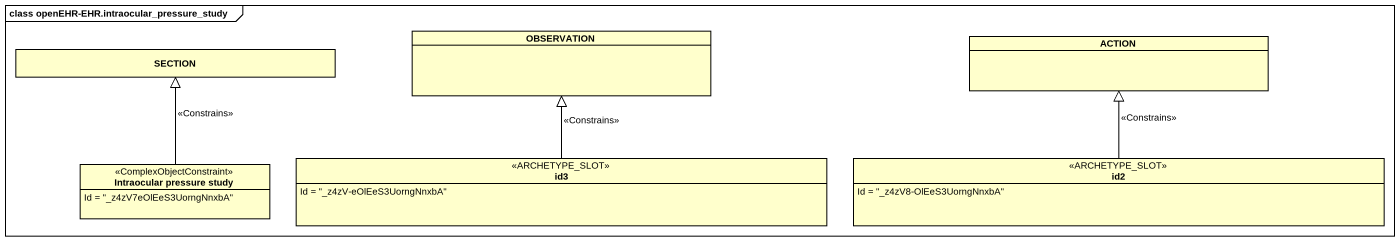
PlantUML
@startuml
mainframe class openEHR-EHR.intraocular_pressure_study
hide circle
hide empty members
class OBSERVATION
class "ACTION" as ACTION_
class SECTION
class "Intraocular pressure study" as Intraocular_pressure_study <<ComplexObjectConstraint>> {
  Id = "_z4zV7eOlEeS3UorngNnxbA"
}
class id3 <<ARCHETYPE_SLOT>> {
  Id = "_z4zV-eOlEeS3UorngNnxbA"
}
class id2 <<ARCHETYPE_SLOT>> {
  Id = "_z4zV8-OlEeS3UorngNnxbA"
}
Intraocular_pressure_study -up-|> SECTION : <<Constrains>>
id3 -up-|> OBSERVATION : <<Constrains>>
id2 -up-|> ACTION_ : <<Constrains>>
@enduml
